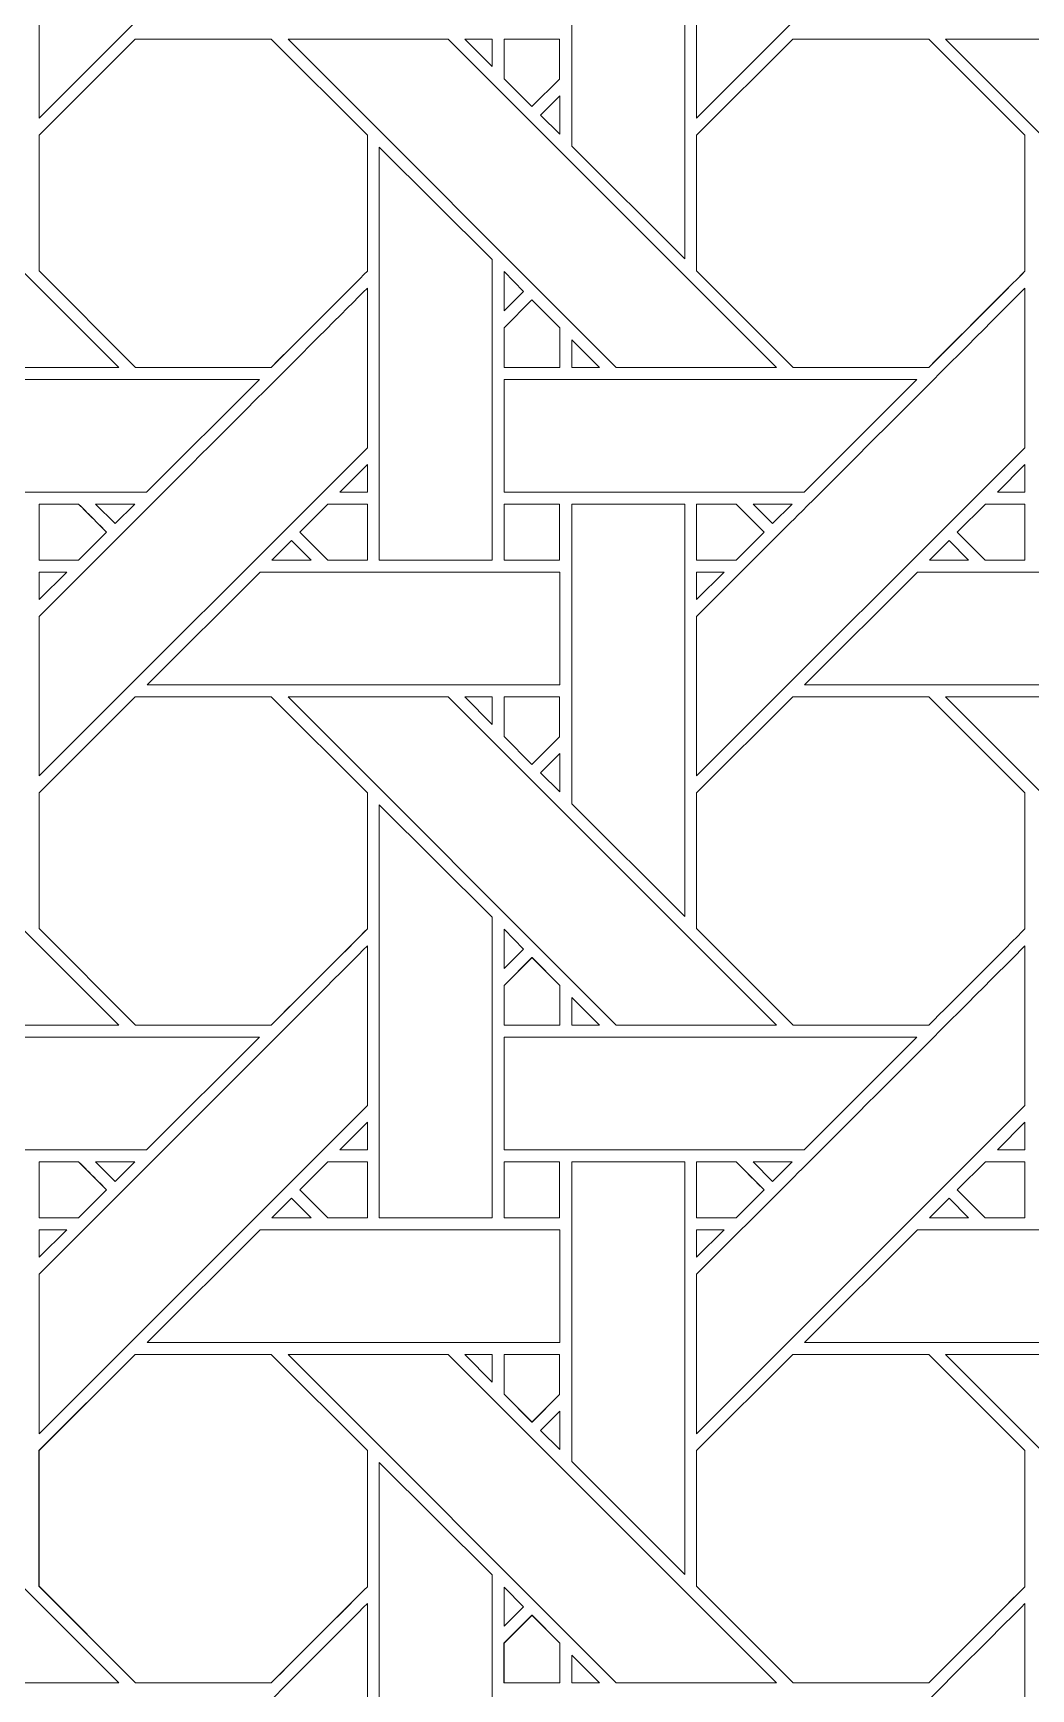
# Model space of a CAD drawing. Header units: inches. Extents: x 2.4 to 22.4, y -0.9 to 19.1.
# Drawn here: x 5.022 to 6.462, y 6.477 to 8.866 of the extents above; entities that cross this region are included whole.
import ezdxf

# ---------------------------------------------------------------- set-up
doc = ezdxf.new("R2010")
doc.units = ezdxf.units.IN
doc.header["$MEASUREMENT"] = 0
doc.layers.add('Design', color=7, linetype='Continuous', lineweight=0)

msp = doc.modelspace()

# ---------------------------------------------------------------- linework, layer by layer
at = {"layer": 'Design'}
for points, knots in [([(2.3829, 19.0948), (2.3829, 19.0948), (2.3829, -0.9052), (2.3829, -0.9052), (2.3829, -0.9052), (22.3829, -0.9052), (22.3829, -0.9052), (22.3829, -0.9052), (22.3829, 19.0948), (22.3829, 19.0948), (22.3829, 19.0948), (2.3829, 19.0948), (2.3829, 19.0948)], [0, 0, 0, 0, 1, 1, 1, 2, 2, 2, 3, 3, 3, 4, 4, 4, 4]), ([(3.3653, 18.1123), (3.3653, 18.1123), (3.3653, 0.0772), (3.3653, 0.0772), (3.3653, 0.0772), (21.4004, 0.0772), (21.4004, 0.0772), (21.4004, 0.0772), (21.4004, 18.1123), (21.4004, 18.1123), (21.4004, 18.1123), (3.3653, 18.1123), (3.3653, 18.1123)], [0, 0, 0, 0, 1, 1, 1, 2, 2, 2, 3, 3, 3, 4, 4, 4, 4]), ([(5.1668, 9.1093), (5.2162, 9.1584), (5.4488, 9.3912), (5.5042, 9.4467), (5.5042, 9.4467), (5.5042, 9.2166), (5.5042, 9.2166), (5.5042, 9.2166), (5.0306, 8.743), (5.0306, 8.743), (5.0306, 8.743), (5.0306, 8.9731), (5.0306, 8.9731), (5.0306, 8.9731), (5.1668, 9.1093), (5.1668, 9.1093)], [0, 0, 0, 0, 1, 1, 1, 2, 2, 2, 3, 3, 3, 4, 4, 4, 5, 5, 5, 5]), ([(6.1161, 9.1099), (6.1654, 9.1589), (6.3976, 9.3912), (6.453, 9.4467), (6.453, 9.4467), (6.453, 9.2166), (6.453, 9.2166), (6.453, 9.2166), (5.9793, 8.743), (5.9793, 8.743), (5.9793, 8.743), (5.9793, 8.9731), (5.9793, 8.9731), (5.9793, 8.9731), (6.1161, 9.1099), (6.1161, 9.1099)], [0, 0, 0, 0, 1, 1, 1, 2, 2, 2, 3, 3, 3, 4, 4, 4, 5, 5, 5, 5]), ([(5.9622, 9.1352), (5.9622, 9.1352), (5.9622, 8.5401), (5.9622, 8.5401), (5.9622, 8.5401), (5.7992, 8.703), (5.7992, 8.703), (5.7992, 8.703), (5.7992, 9.1352), (5.7992, 9.1352), (5.7992, 9.1352), (5.9622, 9.1352), (5.9622, 9.1352)], [0, 0, 0, 0, 1, 1, 1, 2, 2, 2, 3, 3, 3, 4, 4, 4, 4]), ([(4.6719, 8.8573), (4.6719, 8.8573), (5.1456, 8.3837), (5.1456, 8.3837), (5.1456, 8.3837), (4.9145, 8.3837), (4.9145, 8.3837), (4.9145, 8.3837), (4.441, 8.8573), (4.441, 8.8573), (4.441, 8.8573), (4.6719, 8.8573), (4.6719, 8.8573)], [0, 0, 0, 0, 1, 1, 1, 2, 2, 2, 3, 3, 3, 4, 4, 4, 4]), ([(5.1692, 8.8573), (5.1692, 8.8573), (5.3654, 8.8573), (5.3654, 8.8573), (5.3654, 8.8573), (5.5042, 8.7186), (5.5042, 8.7186), (5.5042, 8.7186), (5.5042, 8.5224), (5.5042, 8.5224), (5.4864, 8.5044), (5.3745, 8.3927), (5.3655, 8.3837), (5.3655, 8.3837), (5.1698, 8.3837), (5.1698, 8.3837), (5.1698, 8.3837), (5.0305, 8.5229), (5.0305, 8.5229), (5.0305, 8.5229), (5.0305, 8.7186), (5.0305, 8.7186), (5.0305, 8.7186), (5.1692, 8.8573), (5.1692, 8.8573)], [0, 0, 0, 0, 1, 1, 1, 2, 2, 2, 3, 3, 3, 4, 4, 4, 5, 5, 5, 6, 6, 6, 7, 7, 7, 8, 8, 8, 8]), ([(5.0305, 8.7186), (5.0305, 8.7186), (5.1692, 8.8573), (5.1692, 8.8573), (5.1692, 8.8573), (5.3654, 8.8573), (5.3654, 8.8573), (5.3654, 8.8573), (5.5042, 8.7186), (5.5042, 8.7186), (5.5042, 8.7186), (5.5042, 8.5224), (5.5042, 8.5224), (5.4863, 8.5043), (5.3744, 8.3926), (5.3655, 8.3837), (5.3655, 8.3837), (5.1698, 8.3837), (5.1698, 8.3837), (5.1698, 8.3837), (5.0305, 8.5229), (5.0305, 8.5229), (5.0305, 8.5229), (5.0305, 8.7186), (5.0305, 8.7186)], [0, 0, 0, 0, 1, 1, 1, 2, 2, 2, 3, 3, 3, 4, 4, 4, 5, 5, 5, 6, 6, 6, 7, 7, 7, 8, 8, 8, 8]), ([(5.6207, 8.8573), (5.6207, 8.8573), (6.0943, 8.3837), (6.0943, 8.3837), (6.0943, 8.3837), (5.8633, 8.3837), (5.8633, 8.3837), (5.8633, 8.3837), (5.3897, 8.8573), (5.3897, 8.8573), (5.3897, 8.8573), (5.6207, 8.8573), (5.6207, 8.8573)], [0, 0, 0, 0, 1, 1, 1, 2, 2, 2, 3, 3, 3, 4, 4, 4, 4]), ([(5.6842, 8.8573), (5.6842, 8.8573), (5.6842, 8.8175), (5.6842, 8.8175), (5.6842, 8.8175), (5.6448, 8.8573), (5.6448, 8.8573), (5.6448, 8.8573), (5.6842, 8.8573), (5.6842, 8.8573)], [0, 0, 0, 0, 1, 1, 1, 2, 2, 2, 3, 3, 3, 3]), ([(5.7816, 8.8573), (5.7816, 8.8573), (5.7816, 8.7997), (5.7816, 8.7997), (5.7816, 8.7997), (5.7417, 8.7598), (5.7417, 8.7598), (5.7417, 8.7598), (5.7014, 8.8001), (5.7014, 8.8001), (5.7014, 8.8001), (5.7014, 8.8573), (5.7014, 8.8573), (5.7014, 8.8573), (5.7816, 8.8573), (5.7816, 8.8573)], [0, 0, 0, 0, 1, 1, 1, 2, 2, 2, 3, 3, 3, 4, 4, 4, 5, 5, 5, 5]), ([(5.7417, 8.7598), (5.7417, 8.7598), (5.7014, 8.8001), (5.7014, 8.8001), (5.7014, 8.8001), (5.7014, 8.8573), (5.7014, 8.8573), (5.7014, 8.8573), (5.7816, 8.8573), (5.7816, 8.8573), (5.7816, 8.8573), (5.7816, 8.7997), (5.7816, 8.7997), (5.7816, 8.7997), (5.7417, 8.7598), (5.7417, 8.7598)], [0, 0, 0, 0, 1, 1, 1, 2, 2, 2, 3, 3, 3, 4, 4, 4, 5, 5, 5, 5]), ([(6.1179, 8.8573), (6.1179, 8.8573), (6.3142, 8.8573), (6.3142, 8.8573), (6.3142, 8.8573), (6.4529, 8.7186), (6.4529, 8.7186), (6.4529, 8.7186), (6.4529, 8.5224), (6.4529, 8.5224), (6.4351, 8.5045), (6.3232, 8.3927), (6.3142, 8.3837), (6.3142, 8.3837), (6.1185, 8.3837), (6.1185, 8.3837), (6.1185, 8.3837), (5.9792, 8.5229), (5.9792, 8.5229), (5.9792, 8.5229), (5.9792, 8.7186), (5.9792, 8.7186), (5.9792, 8.7186), (6.1179, 8.8573), (6.1179, 8.8573)], [0, 0, 0, 0, 1, 1, 1, 2, 2, 2, 3, 3, 3, 4, 4, 4, 5, 5, 5, 6, 6, 6, 7, 7, 7, 8, 8, 8, 8]), ([(5.9792, 8.7186), (5.9792, 8.7186), (6.1179, 8.8573), (6.1179, 8.8573), (6.1179, 8.8573), (6.3142, 8.8573), (6.3142, 8.8573), (6.3142, 8.8573), (6.4529, 8.7186), (6.4529, 8.7186), (6.4529, 8.7186), (6.4529, 8.5224), (6.4529, 8.5224), (6.4349, 8.5042), (6.323, 8.3925), (6.3142, 8.3837), (6.3142, 8.3837), (6.1185, 8.3837), (6.1185, 8.3837), (6.1185, 8.3837), (5.9792, 8.5229), (5.9792, 8.5229), (5.9792, 8.5229), (5.9792, 8.7186), (5.9792, 8.7186)], [0, 0, 0, 0, 1, 1, 1, 2, 2, 2, 3, 3, 3, 4, 4, 4, 5, 5, 5, 6, 6, 6, 7, 7, 7, 8, 8, 8, 8]), ([(6.5694, 8.8573), (6.5694, 8.8573), (7.043, 8.3837), (7.043, 8.3837), (7.043, 8.3837), (6.812, 8.3837), (6.812, 8.3837), (6.812, 8.3837), (6.3385, 8.8573), (6.3385, 8.8573), (6.3385, 8.8573), (6.5694, 8.8573), (6.5694, 8.8573)], [0, 0, 0, 0, 1, 1, 1, 2, 2, 2, 3, 3, 3, 4, 4, 4, 4]), ([(5.7817, 8.7755), (5.7817, 8.7755), (5.7817, 8.7203), (5.7817, 8.7203), (5.7817, 8.7203), (5.7539, 8.7477), (5.7539, 8.7477), (5.7539, 8.7477), (5.7817, 8.7755), (5.7817, 8.7755)], [0, 0, 0, 0, 1, 1, 1, 2, 2, 2, 3, 3, 3, 3]), ([(5.6841, 8.1057), (5.6841, 8.1057), (5.5214, 8.1057), (5.5214, 8.1057), (5.5214, 8.1057), (5.5214, 8.7015), (5.5214, 8.7015), (5.5214, 8.7015), (5.6841, 8.5394), (5.6841, 8.5394), (5.6841, 8.5394), (5.6841, 8.1057), (5.6841, 8.1057)], [0, 0, 0, 0, 1, 1, 1, 2, 2, 2, 3, 3, 3, 4, 4, 4, 4]), ([(5.7015, 8.4651), (5.7015, 8.4651), (5.7015, 8.5219), (5.7015, 8.5219), (5.7015, 8.5219), (5.7296, 8.4933), (5.7296, 8.4933), (5.7296, 8.4933), (5.7015, 8.4651), (5.7015, 8.4651)], [0, 0, 0, 0, 1, 1, 1, 2, 2, 2, 3, 3, 3, 3]), ([(5.1661, 8.1598), (5.2074, 8.201), (5.4477, 8.4414), (5.5042, 8.498), (5.5042, 8.498), (5.5042, 8.2679), (5.5042, 8.2679), (5.5042, 8.2679), (5.0306, 7.7943), (5.0306, 7.7943), (5.0306, 7.7943), (5.0306, 8.0244), (5.0306, 8.0244), (5.0306, 8.0244), (5.1661, 8.1598), (5.1661, 8.1598)], [0, 0, 0, 0, 1, 1, 1, 2, 2, 2, 3, 3, 3, 4, 4, 4, 5, 5, 5, 5]), ([(5.7014, 8.3834), (5.7014, 8.3834), (5.7014, 8.4407), (5.7014, 8.4407), (5.7014, 8.4407), (5.7417, 8.4811), (5.7417, 8.4811), (5.7417, 8.4811), (5.782, 8.4407), (5.782, 8.4407), (5.782, 8.4407), (5.782, 8.3834), (5.782, 8.3834), (5.782, 8.3834), (5.7014, 8.3834), (5.7014, 8.3834)], [0, 0, 0, 0, 1, 1, 1, 2, 2, 2, 3, 3, 3, 4, 4, 4, 5, 5, 5, 5]), ([(5.7417, 8.4811), (5.7417, 8.4811), (5.782, 8.4407), (5.782, 8.4407), (5.782, 8.4407), (5.782, 8.3834), (5.782, 8.3834), (5.782, 8.3834), (5.7014, 8.3834), (5.7014, 8.3834), (5.7014, 8.3834), (5.7014, 8.4407), (5.7014, 8.4407), (5.7014, 8.4407), (5.7417, 8.4811), (5.7417, 8.4811)], [0, 0, 0, 0, 1, 1, 1, 2, 2, 2, 3, 3, 3, 4, 4, 4, 5, 5, 5, 5]), ([(6.1154, 8.1604), (6.1567, 8.2015), (6.3965, 8.4415), (6.453, 8.498), (6.453, 8.498), (6.453, 8.2679), (6.453, 8.2679), (6.453, 8.2679), (5.9793, 7.7943), (5.9793, 7.7943), (5.9793, 7.7943), (5.9793, 8.0244), (5.9793, 8.0244), (5.9793, 8.0244), (6.1154, 8.1604), (6.1154, 8.1604)], [0, 0, 0, 0, 1, 1, 1, 2, 2, 2, 3, 3, 3, 4, 4, 4, 5, 5, 5, 5]), ([(5.7994, 8.3837), (5.7994, 8.3837), (5.7994, 8.4235), (5.7994, 8.4235), (5.7994, 8.4235), (5.8391, 8.3837), (5.8391, 8.3837), (5.8391, 8.3837), (5.7994, 8.3837), (5.7994, 8.3837)], [0, 0, 0, 0, 1, 1, 1, 2, 2, 2, 3, 3, 3, 3]), ([(4.7527, 8.2037), (4.7527, 8.2037), (4.7527, 8.3664), (4.7527, 8.3664), (4.7527, 8.3664), (5.3484, 8.3664), (5.3484, 8.3664), (5.3484, 8.3664), (5.1857, 8.2037), (5.1857, 8.2037), (5.1857, 8.2037), (4.7527, 8.2037), (4.7527, 8.2037)], [0, 0, 0, 0, 1, 1, 1, 2, 2, 2, 3, 3, 3, 4, 4, 4, 4]), ([(5.7015, 8.2037), (5.7015, 8.2037), (5.7015, 8.3664), (5.7015, 8.3664), (5.7015, 8.3664), (6.2972, 8.3664), (6.2972, 8.3664), (6.2972, 8.3664), (6.1344, 8.2037), (6.1344, 8.2037), (6.1344, 8.2037), (5.7015, 8.2037), (5.7015, 8.2037)], [0, 0, 0, 0, 1, 1, 1, 2, 2, 2, 3, 3, 3, 4, 4, 4, 4]), ([(5.4645, 8.2038), (5.4645, 8.2038), (5.5042, 8.2435), (5.5042, 8.2435), (5.5042, 8.2435), (5.5042, 8.2038), (5.5042, 8.2038), (5.5042, 8.2038), (5.4645, 8.2038), (5.4645, 8.2038)], [0, 0, 0, 0, 1, 1, 1, 2, 2, 2, 3, 3, 3, 3]), ([(6.4132, 8.2038), (6.4132, 8.2038), (6.453, 8.2435), (6.453, 8.2435), (6.453, 8.2435), (6.453, 8.2038), (6.453, 8.2038), (6.453, 8.2038), (6.4132, 8.2038), (6.4132, 8.2038)], [0, 0, 0, 0, 1, 1, 1, 2, 2, 2, 3, 3, 3, 3]), ([(5.0876, 8.1865), (5.0927, 8.1813), (5.1234, 8.1505), (5.1278, 8.1461), (5.1278, 8.1461), (5.0875, 8.1057), (5.0875, 8.1057), (5.0875, 8.1057), (5.0305, 8.1057), (5.0305, 8.1057), (5.0305, 8.1057), (5.0305, 8.1865), (5.0305, 8.1865), (5.0305, 8.1865), (5.0876, 8.1865), (5.0876, 8.1865)], [0, 0, 0, 0, 1, 1, 1, 2, 2, 2, 3, 3, 3, 4, 4, 4, 5, 5, 5, 5]), ([(5.1136, 8.1605), (5.1136, 8.1605), (5.128, 8.1461), (5.128, 8.1461), (5.128, 8.1461), (5.0875, 8.1057), (5.0875, 8.1057), (5.0875, 8.1057), (5.0305, 8.1057), (5.0305, 8.1057), (5.0305, 8.1057), (5.0305, 8.1865), (5.0305, 8.1865), (5.0305, 8.1865), (5.0876, 8.1865), (5.0876, 8.1865), (5.0932, 8.1809), (5.1039, 8.1702), (5.1136, 8.1605)], [0, 0, 0, 0, 1, 1, 1, 2, 2, 2, 3, 3, 3, 4, 4, 4, 5, 5, 5, 6, 6, 6, 6]), ([(5.112, 8.1865), (5.112, 8.1865), (5.1685, 8.1865), (5.1685, 8.1865), (5.1685, 8.1865), (5.1402, 8.1583), (5.1402, 8.1583), (5.1402, 8.1583), (5.112, 8.1865), (5.112, 8.1865)], [0, 0, 0, 0, 1, 1, 1, 2, 2, 2, 3, 3, 3, 3]), ([(5.4471, 8.1057), (5.4471, 8.1057), (5.4067, 8.1461), (5.4067, 8.1461), (5.4067, 8.1461), (5.4471, 8.1865), (5.4471, 8.1865), (5.4471, 8.1865), (5.5042, 8.1865), (5.5042, 8.1865), (5.5042, 8.1865), (5.5042, 8.1057), (5.5042, 8.1057), (5.5042, 8.1057), (5.4471, 8.1057), (5.4471, 8.1057)], [0, 0, 0, 0, 1, 1, 1, 2, 2, 2, 3, 3, 3, 4, 4, 4, 5, 5, 5, 5]), ([(5.4067, 8.1461), (5.4067, 8.1461), (5.4471, 8.1865), (5.4471, 8.1865), (5.4471, 8.1865), (5.5042, 8.1865), (5.5042, 8.1865), (5.5042, 8.1865), (5.5042, 8.1057), (5.5042, 8.1057), (5.5042, 8.1057), (5.4471, 8.1057), (5.4471, 8.1057), (5.4471, 8.1057), (5.4067, 8.1461), (5.4067, 8.1461)], [0, 0, 0, 0, 1, 1, 1, 2, 2, 2, 3, 3, 3, 4, 4, 4, 5, 5, 5, 5]), ([(5.7014, 8.1865), (5.7014, 8.1865), (5.7816, 8.1865), (5.7816, 8.1865), (5.7816, 8.1865), (5.7816, 8.1057), (5.7816, 8.1057), (5.7816, 8.1057), (5.7014, 8.1057), (5.7014, 8.1057), (5.7014, 8.1057), (5.7014, 8.1865), (5.7014, 8.1865)], [0, 0, 0, 0, 1, 1, 1, 2, 2, 2, 3, 3, 3, 4, 4, 4, 4]), ([(5.7816, 8.1865), (5.7816, 8.1865), (5.7816, 8.1057), (5.7816, 8.1057), (5.7816, 8.1057), (5.7014, 8.1057), (5.7014, 8.1057), (5.7014, 8.1057), (5.7014, 8.1865), (5.7014, 8.1865), (5.7014, 8.1865), (5.7816, 8.1865), (5.7816, 8.1865)], [0, 0, 0, 0, 1, 1, 1, 2, 2, 2, 3, 3, 3, 4, 4, 4, 4]), ([(5.9622, 8.1865), (5.9622, 8.1865), (5.9622, 7.5914), (5.9622, 7.5914), (5.9622, 7.5914), (5.7992, 7.7543), (5.7992, 7.7543), (5.7992, 7.7543), (5.7992, 8.1865), (5.7992, 8.1865), (5.7992, 8.1865), (5.9622, 8.1865), (5.9622, 8.1865)], [0, 0, 0, 0, 1, 1, 1, 2, 2, 2, 3, 3, 3, 4, 4, 4, 4]), ([(6.0363, 8.1865), (6.0414, 8.1813), (6.0722, 8.1505), (6.0766, 8.1461), (6.0766, 8.1461), (6.0362, 8.1057), (6.0362, 8.1057), (6.0362, 8.1057), (5.9792, 8.1057), (5.9792, 8.1057), (5.9792, 8.1057), (5.9792, 8.1865), (5.9792, 8.1865), (5.9792, 8.1865), (6.0363, 8.1865), (6.0363, 8.1865)], [0, 0, 0, 0, 1, 1, 1, 2, 2, 2, 3, 3, 3, 4, 4, 4, 5, 5, 5, 5]), ([(6.0766, 8.1461), (6.0766, 8.1461), (6.0362, 8.1057), (6.0362, 8.1057), (6.0362, 8.1057), (5.9792, 8.1057), (5.9792, 8.1057), (5.9792, 8.1057), (5.9792, 8.1865), (5.9792, 8.1865), (5.9792, 8.1865), (6.0363, 8.1865), (6.0363, 8.1865), (6.0416, 8.1812), (6.0723, 8.1504), (6.0766, 8.1461)], [0, 0, 0, 0, 1, 1, 1, 2, 2, 2, 3, 3, 3, 4, 4, 4, 5, 5, 5, 5]), ([(6.0607, 8.1865), (6.0607, 8.1865), (6.1172, 8.1865), (6.1172, 8.1865), (6.1172, 8.1865), (6.0889, 8.1583), (6.0889, 8.1583), (6.0889, 8.1583), (6.0607, 8.1865), (6.0607, 8.1865)], [0, 0, 0, 0, 1, 1, 1, 2, 2, 2, 3, 3, 3, 3]), ([(6.3958, 8.1057), (6.3958, 8.1057), (6.3554, 8.1461), (6.3554, 8.1461), (6.3554, 8.1461), (6.3959, 8.1865), (6.3959, 8.1865), (6.3959, 8.1865), (6.4529, 8.1865), (6.4529, 8.1865), (6.4529, 8.1865), (6.4529, 8.1057), (6.4529, 8.1057), (6.4529, 8.1057), (6.3958, 8.1057), (6.3958, 8.1057)], [0, 0, 0, 0, 1, 1, 1, 2, 2, 2, 3, 3, 3, 4, 4, 4, 5, 5, 5, 5]), ([(6.3554, 8.1461), (6.3554, 8.1461), (6.3959, 8.1865), (6.3959, 8.1865), (6.3959, 8.1865), (6.4529, 8.1865), (6.4529, 8.1865), (6.4529, 8.1865), (6.4529, 8.1057), (6.4529, 8.1057), (6.4529, 8.1057), (6.3958, 8.1057), (6.3958, 8.1057), (6.3958, 8.1057), (6.3554, 8.1461), (6.3554, 8.1461)], [0, 0, 0, 0, 1, 1, 1, 2, 2, 2, 3, 3, 3, 4, 4, 4, 5, 5, 5, 5]), ([(5.4229, 8.1057), (5.4229, 8.1057), (5.3664, 8.1057), (5.3664, 8.1057), (5.3664, 8.1057), (5.3947, 8.1339), (5.3947, 8.1339), (5.3947, 8.1339), (5.4229, 8.1057), (5.4229, 8.1057)], [0, 0, 0, 0, 1, 1, 1, 2, 2, 2, 3, 3, 3, 3]), ([(6.3716, 8.1057), (6.3716, 8.1057), (6.3151, 8.1057), (6.3151, 8.1057), (6.3151, 8.1057), (6.3434, 8.1339), (6.3434, 8.1339), (6.3434, 8.1339), (6.3716, 8.1057), (6.3716, 8.1057)], [0, 0, 0, 0, 1, 1, 1, 2, 2, 2, 3, 3, 3, 3]), ([(5.0704, 8.0885), (5.0704, 8.0885), (5.0306, 8.0487), (5.0306, 8.0487), (5.0306, 8.0487), (5.0306, 8.0885), (5.0306, 8.0885), (5.0306, 8.0885), (5.0704, 8.0885), (5.0704, 8.0885)], [0, 0, 0, 0, 1, 1, 1, 2, 2, 2, 3, 3, 3, 3]), ([(5.3493, 8.0885), (5.3493, 8.0885), (5.7817, 8.0885), (5.7817, 8.0885), (5.7817, 8.0885), (5.7817, 7.9257), (5.7817, 7.9257), (5.7817, 7.9257), (5.1864, 7.9257), (5.1864, 7.9257), (5.1864, 7.9257), (5.3493, 8.0885), (5.3493, 8.0885)], [0, 0, 0, 0, 1, 1, 1, 2, 2, 2, 3, 3, 3, 4, 4, 4, 4]), ([(6.0191, 8.0885), (6.0191, 8.0885), (5.9793, 8.0487), (5.9793, 8.0487), (5.9793, 8.0487), (5.9793, 8.0885), (5.9793, 8.0885), (5.9793, 8.0885), (6.0191, 8.0885), (6.0191, 8.0885)], [0, 0, 0, 0, 1, 1, 1, 2, 2, 2, 3, 3, 3, 3]), ([(6.298, 8.0885), (6.298, 8.0885), (6.7304, 8.0885), (6.7304, 8.0885), (6.7304, 8.0885), (6.7304, 7.9257), (6.7304, 7.9257), (6.7304, 7.9257), (6.1351, 7.9257), (6.1351, 7.9257), (6.1351, 7.9257), (6.298, 8.0885), (6.298, 8.0885)], [0, 0, 0, 0, 1, 1, 1, 2, 2, 2, 3, 3, 3, 4, 4, 4, 4]), ([(4.6719, 7.9086), (4.6719, 7.9086), (5.1456, 7.435), (5.1456, 7.435), (5.1456, 7.435), (4.9145, 7.435), (4.9145, 7.435), (4.9145, 7.435), (4.441, 7.9086), (4.441, 7.9086), (4.441, 7.9086), (4.6719, 7.9086), (4.6719, 7.9086)], [0, 0, 0, 0, 1, 1, 1, 2, 2, 2, 3, 3, 3, 4, 4, 4, 4]), ([(5.1692, 7.9086), (5.1692, 7.9086), (5.3654, 7.9086), (5.3654, 7.9086), (5.3654, 7.9086), (5.5042, 7.7699), (5.5042, 7.7699), (5.5042, 7.7699), (5.5042, 7.5737), (5.5042, 7.5737), (5.4864, 7.5557), (5.3744, 7.444), (5.3655, 7.435), (5.3655, 7.435), (5.1697, 7.435), (5.1697, 7.435), (5.1697, 7.435), (5.0305, 7.5742), (5.0305, 7.5742), (5.0305, 7.5742), (5.0305, 7.7699), (5.0305, 7.7699), (5.0305, 7.7699), (5.1692, 7.9086), (5.1692, 7.9086)], [0, 0, 0, 0, 1, 1, 1, 2, 2, 2, 3, 3, 3, 4, 4, 4, 5, 5, 5, 6, 6, 6, 7, 7, 7, 8, 8, 8, 8]), ([(5.0305, 7.7699), (5.0305, 7.7699), (5.1692, 7.9086), (5.1692, 7.9086), (5.1692, 7.9086), (5.3654, 7.9086), (5.3654, 7.9086), (5.3654, 7.9086), (5.5042, 7.7699), (5.5042, 7.7699), (5.5042, 7.7699), (5.5042, 7.5737), (5.5042, 7.5737), (5.4859, 7.5553), (5.3741, 7.4436), (5.3655, 7.435), (5.3655, 7.435), (5.1698, 7.435), (5.1698, 7.435), (5.1698, 7.435), (5.0305, 7.5742), (5.0305, 7.5742), (5.0305, 7.5742), (5.0305, 7.7699), (5.0305, 7.7699)], [0, 0, 0, 0, 1, 1, 1, 2, 2, 2, 3, 3, 3, 4, 4, 4, 5, 5, 5, 6, 6, 6, 7, 7, 7, 8, 8, 8, 8]), ([(5.6207, 7.9086), (5.6207, 7.9086), (6.0943, 7.435), (6.0943, 7.435), (6.0943, 7.435), (5.8633, 7.435), (5.8633, 7.435), (5.8633, 7.435), (5.3897, 7.9086), (5.3897, 7.9086), (5.3897, 7.9086), (5.6207, 7.9086), (5.6207, 7.9086)], [0, 0, 0, 0, 1, 1, 1, 2, 2, 2, 3, 3, 3, 4, 4, 4, 4]), ([(5.6842, 7.9086), (5.6842, 7.9086), (5.6842, 7.8688), (5.6842, 7.8688), (5.6842, 7.8688), (5.6448, 7.9086), (5.6448, 7.9086), (5.6448, 7.9086), (5.6842, 7.9086), (5.6842, 7.9086)], [0, 0, 0, 0, 1, 1, 1, 2, 2, 2, 3, 3, 3, 3]), ([(5.7816, 7.9086), (5.7816, 7.9086), (5.7816, 7.851), (5.7816, 7.851), (5.7816, 7.851), (5.7417, 7.811), (5.7417, 7.811), (5.7417, 7.811), (5.7014, 7.8514), (5.7014, 7.8514), (5.7014, 7.8514), (5.7014, 7.9086), (5.7014, 7.9086), (5.7014, 7.9086), (5.7816, 7.9086), (5.7816, 7.9086)], [0, 0, 0, 0, 1, 1, 1, 2, 2, 2, 3, 3, 3, 4, 4, 4, 5, 5, 5, 5]), ([(5.7417, 7.811), (5.7417, 7.811), (5.7014, 7.8514), (5.7014, 7.8514), (5.7014, 7.8514), (5.7014, 7.9086), (5.7014, 7.9086), (5.7014, 7.9086), (5.7816, 7.9086), (5.7816, 7.9086), (5.7816, 7.9086), (5.7816, 7.851), (5.7816, 7.851), (5.7816, 7.851), (5.7417, 7.811), (5.7417, 7.811)], [0, 0, 0, 0, 1, 1, 1, 2, 2, 2, 3, 3, 3, 4, 4, 4, 5, 5, 5, 5]), ([(6.118, 7.9086), (6.118, 7.9086), (6.3142, 7.9086), (6.3142, 7.9086), (6.3142, 7.9086), (6.4529, 7.7699), (6.4529, 7.7699), (6.4529, 7.7699), (6.4529, 7.5737), (6.4529, 7.5737), (6.4351, 7.5557), (6.3232, 7.444), (6.3142, 7.435), (6.3142, 7.435), (6.1185, 7.435), (6.1185, 7.435), (6.1185, 7.435), (5.9792, 7.5742), (5.9792, 7.5742), (5.9792, 7.5742), (5.9792, 7.7699), (5.9792, 7.7699), (5.9792, 7.7699), (6.118, 7.9086), (6.118, 7.9086)], [0, 0, 0, 0, 1, 1, 1, 2, 2, 2, 3, 3, 3, 4, 4, 4, 5, 5, 5, 6, 6, 6, 7, 7, 7, 8, 8, 8, 8]), ([(5.9792, 7.7699), (5.9792, 7.7699), (6.118, 7.9086), (6.118, 7.9086), (6.118, 7.9086), (6.3142, 7.9086), (6.3142, 7.9086), (6.3142, 7.9086), (6.4529, 7.7699), (6.4529, 7.7699), (6.4529, 7.7699), (6.4529, 7.5737), (6.4529, 7.5737), (6.4351, 7.5557), (6.3232, 7.444), (6.3142, 7.435), (6.3142, 7.435), (6.1185, 7.435), (6.1185, 7.435), (6.1185, 7.435), (5.9792, 7.5742), (5.9792, 7.5742), (5.9792, 7.5742), (5.9792, 7.7699), (5.9792, 7.7699)], [0, 0, 0, 0, 1, 1, 1, 2, 2, 2, 3, 3, 3, 4, 4, 4, 5, 5, 5, 6, 6, 6, 7, 7, 7, 8, 8, 8, 8]), ([(6.5694, 7.9086), (6.5694, 7.9086), (7.043, 7.435), (7.043, 7.435), (7.043, 7.435), (6.812, 7.435), (6.812, 7.435), (6.812, 7.435), (6.3385, 7.9086), (6.3385, 7.9086), (6.3385, 7.9086), (6.5694, 7.9086), (6.5694, 7.9086)], [0, 0, 0, 0, 1, 1, 1, 2, 2, 2, 3, 3, 3, 4, 4, 4, 4]), ([(5.7817, 7.8268), (5.7817, 7.8268), (5.7817, 7.7716), (5.7817, 7.7716), (5.7817, 7.7716), (5.7539, 7.799), (5.7539, 7.799), (5.7539, 7.799), (5.7817, 7.8268), (5.7817, 7.8268)], [0, 0, 0, 0, 1, 1, 1, 2, 2, 2, 3, 3, 3, 3]), ([(5.6841, 7.157), (5.6841, 7.157), (5.5214, 7.157), (5.5214, 7.157), (5.5214, 7.157), (5.5214, 7.7528), (5.5214, 7.7528), (5.5214, 7.7528), (5.6841, 7.5906), (5.6841, 7.5906), (5.6841, 7.5906), (5.6841, 7.157), (5.6841, 7.157)], [0, 0, 0, 0, 1, 1, 1, 2, 2, 2, 3, 3, 3, 4, 4, 4, 4]), ([(5.7015, 7.5164), (5.7015, 7.5164), (5.7015, 7.5732), (5.7015, 7.5732), (5.7015, 7.5732), (5.7296, 7.5446), (5.7296, 7.5446), (5.7296, 7.5446), (5.7015, 7.5164), (5.7015, 7.5164)], [0, 0, 0, 0, 1, 1, 1, 2, 2, 2, 3, 3, 3, 3]), ([(5.1662, 7.2113), (5.2075, 7.2523), (5.4477, 7.4927), (5.5042, 7.5492), (5.5042, 7.5492), (5.5042, 7.3192), (5.5042, 7.3192), (5.5042, 7.3192), (5.0306, 6.8455), (5.0306, 6.8455), (5.0306, 6.8455), (5.0306, 7.0756), (5.0306, 7.0756), (5.0306, 7.0756), (5.1662, 7.2113), (5.1662, 7.2113)], [0, 0, 0, 0, 1, 1, 1, 2, 2, 2, 3, 3, 3, 4, 4, 4, 5, 5, 5, 5]), ([(6.1155, 7.2118), (6.1567, 7.2528), (6.3965, 7.4927), (6.453, 7.5492), (6.453, 7.5492), (6.453, 7.3192), (6.453, 7.3192), (6.453, 7.3192), (5.9793, 6.8455), (5.9793, 6.8455), (5.9793, 6.8455), (5.9793, 7.0756), (5.9793, 7.0756), (5.9793, 7.0756), (6.1155, 7.2118), (6.1155, 7.2118)], [0, 0, 0, 0, 1, 1, 1, 2, 2, 2, 3, 3, 3, 4, 4, 4, 5, 5, 5, 5]), ([(5.7014, 7.4347), (5.7014, 7.4347), (5.7014, 7.492), (5.7014, 7.492), (5.7014, 7.492), (5.7416, 7.5323), (5.7416, 7.5323), (5.7416, 7.5323), (5.782, 7.492), (5.782, 7.492), (5.782, 7.492), (5.782, 7.4347), (5.782, 7.4347), (5.782, 7.4347), (5.7014, 7.4347), (5.7014, 7.4347)], [0, 0, 0, 0, 1, 1, 1, 2, 2, 2, 3, 3, 3, 4, 4, 4, 5, 5, 5, 5]), ([(5.7418, 7.5323), (5.7418, 7.5323), (5.782, 7.492), (5.782, 7.492), (5.782, 7.492), (5.782, 7.4347), (5.782, 7.4347), (5.782, 7.4347), (5.7014, 7.4347), (5.7014, 7.4347), (5.7014, 7.4347), (5.7014, 7.492), (5.7014, 7.492), (5.7014, 7.492), (5.7418, 7.5323), (5.7418, 7.5323)], [0, 0, 0, 0, 1, 1, 1, 2, 2, 2, 3, 3, 3, 4, 4, 4, 5, 5, 5, 5]), ([(5.7994, 7.4349), (5.7994, 7.4349), (5.7994, 7.4747), (5.7994, 7.4747), (5.7994, 7.4747), (5.8391, 7.4349), (5.8391, 7.4349), (5.8391, 7.4349), (5.7994, 7.4349), (5.7994, 7.4349)], [0, 0, 0, 0, 1, 1, 1, 2, 2, 2, 3, 3, 3, 3]), ([(4.7527, 7.255), (4.7527, 7.255), (4.7527, 7.4177), (4.7527, 7.4177), (4.7527, 7.4177), (5.3484, 7.4177), (5.3484, 7.4177), (5.3484, 7.4177), (5.1857, 7.255), (5.1857, 7.255), (5.1857, 7.255), (4.7527, 7.255), (4.7527, 7.255)], [0, 0, 0, 0, 1, 1, 1, 2, 2, 2, 3, 3, 3, 4, 4, 4, 4]), ([(5.7015, 7.255), (5.7015, 7.255), (5.7015, 7.4177), (5.7015, 7.4177), (5.7015, 7.4177), (6.2972, 7.4177), (6.2972, 7.4177), (6.2972, 7.4177), (6.1344, 7.255), (6.1344, 7.255), (6.1344, 7.255), (5.7015, 7.255), (5.7015, 7.255)], [0, 0, 0, 0, 1, 1, 1, 2, 2, 2, 3, 3, 3, 4, 4, 4, 4]), ([(5.4645, 7.255), (5.4645, 7.255), (5.5042, 7.2948), (5.5042, 7.2948), (5.5042, 7.2948), (5.5042, 7.255), (5.5042, 7.255), (5.5042, 7.255), (5.4645, 7.255), (5.4645, 7.255)], [0, 0, 0, 0, 1, 1, 1, 2, 2, 2, 3, 3, 3, 3]), ([(6.4132, 7.255), (6.4132, 7.255), (6.453, 7.2948), (6.453, 7.2948), (6.453, 7.2948), (6.453, 7.255), (6.453, 7.255), (6.453, 7.255), (6.4132, 7.255), (6.4132, 7.255)], [0, 0, 0, 0, 1, 1, 1, 2, 2, 2, 3, 3, 3, 3]), ([(5.0876, 7.2377), (5.0927, 7.2326), (5.1234, 7.2018), (5.1278, 7.1974), (5.1278, 7.1974), (5.0875, 7.1569), (5.0875, 7.1569), (5.0875, 7.1569), (5.0305, 7.1569), (5.0305, 7.1569), (5.0305, 7.1569), (5.0305, 7.2377), (5.0305, 7.2377), (5.0305, 7.2377), (5.0876, 7.2377), (5.0876, 7.2377)], [0, 0, 0, 0, 1, 1, 1, 2, 2, 2, 3, 3, 3, 4, 4, 4, 5, 5, 5, 5]), ([(5.1136, 7.2118), (5.1136, 7.2118), (5.128, 7.1974), (5.128, 7.1974), (5.128, 7.1974), (5.0875, 7.1569), (5.0875, 7.1569), (5.0875, 7.1569), (5.0305, 7.1569), (5.0305, 7.1569), (5.0305, 7.1569), (5.0305, 7.2377), (5.0305, 7.2377), (5.0305, 7.2377), (5.0876, 7.2377), (5.0876, 7.2377), (5.0932, 7.2321), (5.1039, 7.2215), (5.1136, 7.2118)], [0, 0, 0, 0, 1, 1, 1, 2, 2, 2, 3, 3, 3, 4, 4, 4, 5, 5, 5, 6, 6, 6, 6]), ([(5.112, 7.2377), (5.112, 7.2377), (5.1685, 7.2377), (5.1685, 7.2377), (5.1685, 7.2377), (5.1402, 7.2096), (5.1402, 7.2096), (5.1402, 7.2096), (5.112, 7.2377), (5.112, 7.2377)], [0, 0, 0, 0, 1, 1, 1, 2, 2, 2, 3, 3, 3, 3]), ([(5.4471, 7.1569), (5.4471, 7.1569), (5.4066, 7.1973), (5.4066, 7.1973), (5.4066, 7.1973), (5.4471, 7.2377), (5.4471, 7.2377), (5.4471, 7.2377), (5.5042, 7.2377), (5.5042, 7.2377), (5.5042, 7.2377), (5.5042, 7.1569), (5.5042, 7.1569), (5.5042, 7.1569), (5.4471, 7.1569), (5.4471, 7.1569)], [0, 0, 0, 0, 1, 1, 1, 2, 2, 2, 3, 3, 3, 4, 4, 4, 5, 5, 5, 5]), ([(5.4068, 7.1973), (5.4068, 7.1973), (5.4471, 7.2377), (5.4471, 7.2377), (5.4471, 7.2377), (5.5042, 7.2377), (5.5042, 7.2377), (5.5042, 7.2377), (5.5042, 7.1569), (5.5042, 7.1569), (5.5042, 7.1569), (5.4471, 7.1569), (5.4471, 7.1569), (5.4471, 7.1569), (5.4068, 7.1973), (5.4068, 7.1973)], [0, 0, 0, 0, 1, 1, 1, 2, 2, 2, 3, 3, 3, 4, 4, 4, 5, 5, 5, 5]), ([(5.7014, 7.2377), (5.7014, 7.2377), (5.7816, 7.2377), (5.7816, 7.2377), (5.7816, 7.2377), (5.7816, 7.1569), (5.7816, 7.1569), (5.7816, 7.1569), (5.7014, 7.1569), (5.7014, 7.1569), (5.7014, 7.1569), (5.7014, 7.2377), (5.7014, 7.2377)], [0, 0, 0, 0, 1, 1, 1, 2, 2, 2, 3, 3, 3, 4, 4, 4, 4]), ([(5.7816, 7.2377), (5.7816, 7.2377), (5.7816, 7.1569), (5.7816, 7.1569), (5.7816, 7.1569), (5.7014, 7.1569), (5.7014, 7.1569), (5.7014, 7.1569), (5.7014, 7.2377), (5.7014, 7.2377), (5.7014, 7.2377), (5.7816, 7.2377), (5.7816, 7.2377)], [0, 0, 0, 0, 1, 1, 1, 2, 2, 2, 3, 3, 3, 4, 4, 4, 4]), ([(5.9622, 7.2377), (5.9622, 7.2377), (5.9622, 6.6426), (5.9622, 6.6426), (5.9622, 6.6426), (5.7992, 6.8055), (5.7992, 6.8055), (5.7992, 6.8055), (5.7992, 7.2377), (5.7992, 7.2377), (5.7992, 7.2377), (5.9622, 7.2377), (5.9622, 7.2377)], [0, 0, 0, 0, 1, 1, 1, 2, 2, 2, 3, 3, 3, 4, 4, 4, 4]), ([(6.0363, 7.2377), (6.0414, 7.2326), (6.0722, 7.2018), (6.0766, 7.1974), (6.0766, 7.1974), (6.0362, 7.1569), (6.0362, 7.1569), (6.0362, 7.1569), (5.9792, 7.1569), (5.9792, 7.1569), (5.9792, 7.1569), (5.9792, 7.2377), (5.9792, 7.2377), (5.9792, 7.2377), (6.0363, 7.2377), (6.0363, 7.2377)], [0, 0, 0, 0, 1, 1, 1, 2, 2, 2, 3, 3, 3, 4, 4, 4, 5, 5, 5, 5]), ([(6.0766, 7.1974), (6.0766, 7.1974), (6.0362, 7.1569), (6.0362, 7.1569), (6.0362, 7.1569), (5.9792, 7.1569), (5.9792, 7.1569), (5.9792, 7.1569), (5.9792, 7.2377), (5.9792, 7.2377), (5.9792, 7.2377), (6.0363, 7.2377), (6.0363, 7.2377), (6.0415, 7.2325), (6.0723, 7.2017), (6.0766, 7.1974)], [0, 0, 0, 0, 1, 1, 1, 2, 2, 2, 3, 3, 3, 4, 4, 4, 5, 5, 5, 5]), ([(6.0607, 7.2377), (6.0607, 7.2377), (6.1172, 7.2377), (6.1172, 7.2377), (6.1172, 7.2377), (6.0889, 7.2096), (6.0889, 7.2096), (6.0889, 7.2096), (6.0607, 7.2377), (6.0607, 7.2377)], [0, 0, 0, 0, 1, 1, 1, 2, 2, 2, 3, 3, 3, 3]), ([(6.3958, 7.1569), (6.3958, 7.1569), (6.3554, 7.1973), (6.3554, 7.1973), (6.3554, 7.1973), (6.3959, 7.2377), (6.3959, 7.2377), (6.3959, 7.2377), (6.4529, 7.2377), (6.4529, 7.2377), (6.4529, 7.2377), (6.4529, 7.1569), (6.4529, 7.1569), (6.4529, 7.1569), (6.3958, 7.1569), (6.3958, 7.1569)], [0, 0, 0, 0, 1, 1, 1, 2, 2, 2, 3, 3, 3, 4, 4, 4, 5, 5, 5, 5]), ([(6.3554, 7.1973), (6.3554, 7.1973), (6.3959, 7.2377), (6.3959, 7.2377), (6.3959, 7.2377), (6.4529, 7.2377), (6.4529, 7.2377), (6.4529, 7.2377), (6.4529, 7.1569), (6.4529, 7.1569), (6.4529, 7.1569), (6.3958, 7.1569), (6.3958, 7.1569), (6.3958, 7.1569), (6.3554, 7.1973), (6.3554, 7.1973)], [0, 0, 0, 0, 1, 1, 1, 2, 2, 2, 3, 3, 3, 4, 4, 4, 5, 5, 5, 5]), ([(5.4229, 7.157), (5.4229, 7.157), (5.3664, 7.157), (5.3664, 7.157), (5.3664, 7.157), (5.3947, 7.1852), (5.3947, 7.1852), (5.3947, 7.1852), (5.4229, 7.157), (5.4229, 7.157)], [0, 0, 0, 0, 1, 1, 1, 2, 2, 2, 3, 3, 3, 3]), ([(6.3716, 7.157), (6.3716, 7.157), (6.3151, 7.157), (6.3151, 7.157), (6.3151, 7.157), (6.3434, 7.1852), (6.3434, 7.1852), (6.3434, 7.1852), (6.3716, 7.157), (6.3716, 7.157)], [0, 0, 0, 0, 1, 1, 1, 2, 2, 2, 3, 3, 3, 3]), ([(5.0704, 7.1398), (5.0704, 7.1398), (5.0306, 7.1), (5.0306, 7.1), (5.0306, 7.1), (5.0306, 7.1398), (5.0306, 7.1398), (5.0306, 7.1398), (5.0704, 7.1398), (5.0704, 7.1398)], [0, 0, 0, 0, 1, 1, 1, 2, 2, 2, 3, 3, 3, 3]), ([(5.3493, 7.1398), (5.3493, 7.1398), (5.7817, 7.1398), (5.7817, 7.1398), (5.7817, 7.1398), (5.7817, 6.977), (5.7817, 6.977), (5.7817, 6.977), (5.1864, 6.977), (5.1864, 6.977), (5.1864, 6.977), (5.3493, 7.1398), (5.3493, 7.1398)], [0, 0, 0, 0, 1, 1, 1, 2, 2, 2, 3, 3, 3, 4, 4, 4, 4]), ([(6.0191, 7.1398), (6.0191, 7.1398), (5.9793, 7.1), (5.9793, 7.1), (5.9793, 7.1), (5.9793, 7.1398), (5.9793, 7.1398), (5.9793, 7.1398), (6.0191, 7.1398), (6.0191, 7.1398)], [0, 0, 0, 0, 1, 1, 1, 2, 2, 2, 3, 3, 3, 3]), ([(6.298, 7.1398), (6.298, 7.1398), (6.7304, 7.1398), (6.7304, 7.1398), (6.7304, 7.1398), (6.7304, 6.977), (6.7304, 6.977), (6.7304, 6.977), (6.1351, 6.977), (6.1351, 6.977), (6.1351, 6.977), (6.298, 7.1398), (6.298, 7.1398)], [0, 0, 0, 0, 1, 1, 1, 2, 2, 2, 3, 3, 3, 4, 4, 4, 4]), ([(4.6719, 6.9599), (4.6719, 6.9599), (5.1456, 6.4862), (5.1456, 6.4862), (5.1456, 6.4862), (4.9146, 6.4862), (4.9146, 6.4862), (4.9146, 6.4862), (4.441, 6.9599), (4.441, 6.9599), (4.441, 6.9599), (4.6719, 6.9599), (4.6719, 6.9599)], [0, 0, 0, 0, 1, 1, 1, 2, 2, 2, 3, 3, 3, 4, 4, 4, 4]), ([(5.1692, 6.9598), (5.1692, 6.9598), (5.3654, 6.9598), (5.3654, 6.9598), (5.3654, 6.9598), (5.5042, 6.8211), (5.5042, 6.8211), (5.5042, 6.8211), (5.5042, 6.6249), (5.5042, 6.6249), (5.4864, 6.607), (5.3744, 6.4952), (5.3655, 6.4862), (5.3655, 6.4862), (5.1698, 6.4862), (5.1698, 6.4862), (5.1698, 6.4862), (5.0304, 6.6254), (5.0304, 6.6254), (5.0304, 6.6254), (5.0304, 6.8211), (5.0304, 6.8211), (5.0304, 6.8211), (5.1692, 6.9598), (5.1692, 6.9598)], [0, 0, 0, 0, 1, 1, 1, 2, 2, 2, 3, 3, 3, 4, 4, 4, 5, 5, 5, 6, 6, 6, 7, 7, 7, 8, 8, 8, 8]), ([(5.0306, 6.8211), (5.0306, 6.8211), (5.1692, 6.9598), (5.1692, 6.9598), (5.1692, 6.9598), (5.3654, 6.9598), (5.3654, 6.9598), (5.3654, 6.9598), (5.5042, 6.8211), (5.5042, 6.8211), (5.5042, 6.8211), (5.5042, 6.6249), (5.5042, 6.6249), (5.486, 6.6066), (5.3741, 6.4949), (5.3655, 6.4862), (5.3655, 6.4862), (5.1698, 6.4862), (5.1698, 6.4862), (5.1698, 6.4862), (5.0306, 6.6255), (5.0306, 6.6255), (5.0306, 6.6255), (5.0306, 6.8211), (5.0306, 6.8211)], [0, 0, 0, 0, 1, 1, 1, 2, 2, 2, 3, 3, 3, 4, 4, 4, 5, 5, 5, 6, 6, 6, 7, 7, 7, 8, 8, 8, 8]), ([(5.6207, 6.9599), (5.6207, 6.9599), (6.0943, 6.4862), (6.0943, 6.4862), (6.0943, 6.4862), (5.8633, 6.4862), (5.8633, 6.4862), (5.8633, 6.4862), (5.3897, 6.9599), (5.3897, 6.9599), (5.3897, 6.9599), (5.6207, 6.9599), (5.6207, 6.9599)], [0, 0, 0, 0, 1, 1, 1, 2, 2, 2, 3, 3, 3, 4, 4, 4, 4]), ([(5.6842, 6.9599), (5.6842, 6.9599), (5.6842, 6.9201), (5.6842, 6.9201), (5.6842, 6.9201), (5.6448, 6.9599), (5.6448, 6.9599), (5.6448, 6.9599), (5.6842, 6.9599), (5.6842, 6.9599)], [0, 0, 0, 0, 1, 1, 1, 2, 2, 2, 3, 3, 3, 3]), ([(5.7816, 6.9599), (5.7816, 6.9599), (5.7816, 6.9023), (5.7816, 6.9023), (5.7816, 6.9023), (5.7416, 6.8623), (5.7416, 6.8623), (5.7416, 6.8623), (5.7014, 6.9027), (5.7014, 6.9027), (5.7014, 6.9027), (5.7014, 6.9599), (5.7014, 6.9599), (5.7014, 6.9599), (5.7816, 6.9599), (5.7816, 6.9599)], [0, 0, 0, 0, 1, 1, 1, 2, 2, 2, 3, 3, 3, 4, 4, 4, 5, 5, 5, 5]), ([(5.7418, 6.8623), (5.7418, 6.8623), (5.7014, 6.9027), (5.7014, 6.9027), (5.7014, 6.9027), (5.7014, 6.9599), (5.7014, 6.9599), (5.7014, 6.9599), (5.7816, 6.9599), (5.7816, 6.9599), (5.7816, 6.9599), (5.7816, 6.9023), (5.7816, 6.9023), (5.7816, 6.9023), (5.7418, 6.8623), (5.7418, 6.8623)], [0, 0, 0, 0, 1, 1, 1, 2, 2, 2, 3, 3, 3, 4, 4, 4, 5, 5, 5, 5]), ([(6.1179, 6.9598), (6.1179, 6.9598), (6.3142, 6.9598), (6.3142, 6.9598), (6.3142, 6.9598), (6.4529, 6.8211), (6.4529, 6.8211), (6.4529, 6.8211), (6.4529, 6.6249), (6.4529, 6.6249), (6.4351, 6.607), (6.3232, 6.4952), (6.3142, 6.4862), (6.3142, 6.4862), (6.1185, 6.4862), (6.1185, 6.4862), (6.1185, 6.4862), (5.9792, 6.6255), (5.9792, 6.6255), (5.9792, 6.6255), (5.9792, 6.8211), (5.9792, 6.8211), (5.9792, 6.8211), (6.1179, 6.9598), (6.1179, 6.9598)], [0, 0, 0, 0, 1, 1, 1, 2, 2, 2, 3, 3, 3, 4, 4, 4, 5, 5, 5, 6, 6, 6, 7, 7, 7, 8, 8, 8, 8]), ([(5.9792, 6.8211), (5.9792, 6.8211), (6.1179, 6.9598), (6.1179, 6.9598), (6.1179, 6.9598), (6.3142, 6.9598), (6.3142, 6.9598), (6.3142, 6.9598), (6.4529, 6.8211), (6.4529, 6.8211), (6.4529, 6.8211), (6.4529, 6.6249), (6.4529, 6.6249), (6.4349, 6.6067), (6.323, 6.495), (6.3142, 6.4862), (6.3142, 6.4862), (6.1185, 6.4862), (6.1185, 6.4862), (6.1185, 6.4862), (5.9792, 6.6255), (5.9792, 6.6255), (5.9792, 6.6255), (5.9792, 6.8211), (5.9792, 6.8211)], [0, 0, 0, 0, 1, 1, 1, 2, 2, 2, 3, 3, 3, 4, 4, 4, 5, 5, 5, 6, 6, 6, 7, 7, 7, 8, 8, 8, 8]), ([(6.5694, 6.9599), (6.5694, 6.9599), (7.043, 6.4862), (7.043, 6.4862), (7.043, 6.4862), (6.812, 6.4862), (6.812, 6.4862), (6.812, 6.4862), (6.3385, 6.9599), (6.3385, 6.9599), (6.3385, 6.9599), (6.5694, 6.9599), (6.5694, 6.9599)], [0, 0, 0, 0, 1, 1, 1, 2, 2, 2, 3, 3, 3, 4, 4, 4, 4]), ([(5.7817, 6.878), (5.7817, 6.878), (5.7817, 6.8229), (5.7817, 6.8229), (5.7817, 6.8229), (5.7539, 6.8503), (5.7539, 6.8503), (5.7539, 6.8503), (5.7817, 6.878), (5.7817, 6.878)], [0, 0, 0, 0, 1, 1, 1, 2, 2, 2, 3, 3, 3, 3]), ([(5.6841, 6.2082), (5.6841, 6.2082), (5.5214, 6.2082), (5.5214, 6.2082), (5.5214, 6.2082), (5.5214, 6.8041), (5.5214, 6.8041), (5.5214, 6.8041), (5.6841, 6.6419), (5.6841, 6.6419), (5.6841, 6.6419), (5.6841, 6.2082), (5.6841, 6.2082)], [0, 0, 0, 0, 1, 1, 1, 2, 2, 2, 3, 3, 3, 4, 4, 4, 4]), ([(5.7015, 6.5677), (5.7015, 6.5677), (5.7015, 6.6244), (5.7015, 6.6244), (5.7015, 6.6244), (5.7296, 6.5958), (5.7296, 6.5958), (5.7296, 6.5958), (5.7015, 6.5677), (5.7015, 6.5677)], [0, 0, 0, 0, 1, 1, 1, 2, 2, 2, 3, 3, 3, 3]), ([(5.1661, 6.2624), (5.2074, 6.3035), (5.4477, 6.5439), (5.5042, 6.6005), (5.5042, 6.6005), (5.5042, 6.3705), (5.5042, 6.3705), (5.5042, 6.3705), (5.0306, 5.8968), (5.0306, 5.8968), (5.0306, 5.8968), (5.0306, 6.1269), (5.0306, 6.1269), (5.0306, 6.1269), (5.1661, 6.2624), (5.1661, 6.2624)], [0, 0, 0, 0, 1, 1, 1, 2, 2, 2, 3, 3, 3, 4, 4, 4, 5, 5, 5, 5]), ([(6.1159, 6.2635), (6.1652, 6.3125), (6.3975, 6.545), (6.453, 6.6005), (6.453, 6.6005), (6.453, 6.3705), (6.453, 6.3705), (6.453, 6.3705), (5.9793, 5.8968), (5.9793, 5.8968), (5.9793, 5.8968), (5.9793, 6.1269), (5.9793, 6.1269), (5.9793, 6.1269), (6.1159, 6.2635), (6.1159, 6.2635)], [0, 0, 0, 0, 1, 1, 1, 2, 2, 2, 3, 3, 3, 4, 4, 4, 5, 5, 5, 5]), ([(5.7013, 6.486), (5.7013, 6.486), (5.7013, 6.5433), (5.7013, 6.5433), (5.7013, 6.5433), (5.7416, 6.5836), (5.7416, 6.5836), (5.7416, 6.5836), (5.782, 6.5433), (5.782, 6.5433), (5.782, 6.5433), (5.782, 6.486), (5.782, 6.486), (5.782, 6.486), (5.7013, 6.486), (5.7013, 6.486)], [0, 0, 0, 0, 1, 1, 1, 2, 2, 2, 3, 3, 3, 4, 4, 4, 5, 5, 5, 5]), ([(5.7418, 6.5836), (5.7418, 6.5836), (5.7821, 6.5433), (5.7821, 6.5433), (5.7821, 6.5433), (5.7821, 6.486), (5.7821, 6.486), (5.7821, 6.486), (5.7015, 6.486), (5.7015, 6.486), (5.7015, 6.486), (5.7015, 6.5433), (5.7015, 6.5433), (5.7015, 6.5433), (5.7418, 6.5836), (5.7418, 6.5836)], [0, 0, 0, 0, 1, 1, 1, 2, 2, 2, 3, 3, 3, 4, 4, 4, 5, 5, 5, 5]), ([(5.7994, 6.4862), (5.7994, 6.4862), (5.7994, 6.526), (5.7994, 6.526), (5.7994, 6.526), (5.8391, 6.4862), (5.8391, 6.4862), (5.8391, 6.4862), (5.7994, 6.4862), (5.7994, 6.4862)], [0, 0, 0, 0, 1, 1, 1, 2, 2, 2, 3, 3, 3, 3])]:
    msp.add_open_spline(points, degree=3, knots=knots, dxfattribs=at)

doc.saveas('drawing.dxf')
